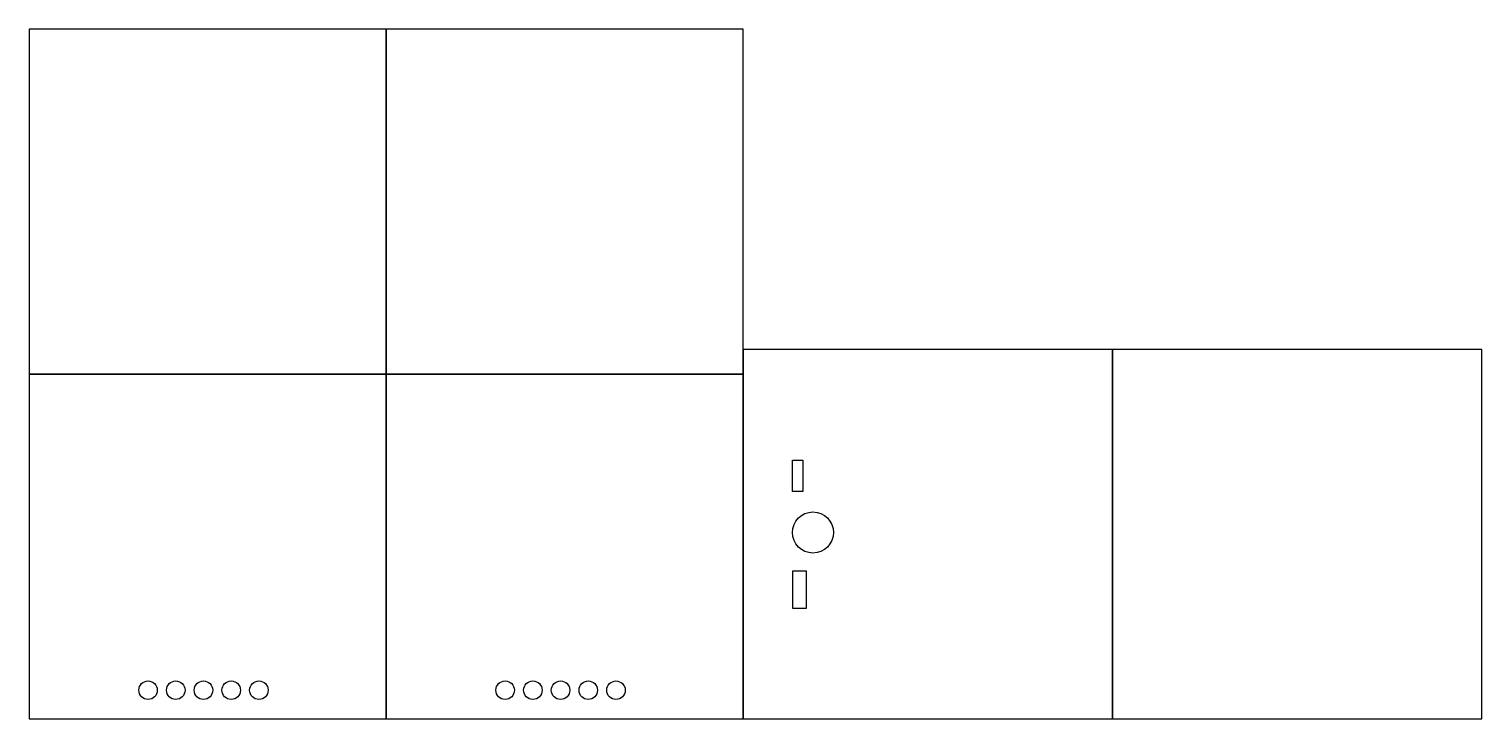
# Model space of a CAD drawing. Header units: millimetres. Extents: x 0 to 354, y 0 to 168.
import ezdxf

# ---------------------------------------------------------------- set-up
doc = ezdxf.new("R2010")
doc.units = ezdxf.units.MM

# ---------------------------------------------------------------- blocks, each defined once
blk = doc.blocks.new('*U9')
blk.add_circle((0, 0), 2.25)
blk = doc.blocks.new('*U10')
at = {"color": 0, "linetype": 'ByBlock', "lineweight": -2, "transparency": 16777216}
for p in [(0, 0), (6.75, 0), (13.5, 0), (20.25, 0), (27, 0)]:
    blk.add_blockref('*U9', p, dxfattribs=at)
blk = doc.blocks.new('*U11')
blk.add_circle((0, 0), 2.25)
blk = doc.blocks.new('*U12')
at = {"color": 0, "linetype": 'ByBlock', "lineweight": -2, "transparency": 16777216}
for p in [(0, 0), (6.75, 0), (13.5, 0), (20.25, 0), (27, 0)]:
    blk.add_blockref('*U11', p, dxfattribs=at)

msp = doc.modelspace()

# ---------------------------------------------------------------- linework, layer by layer
for points in [[(0, 84), (87, 84), (87, 168), (0, 168)], [(87, 84), (174, 84), (174, 168), (87, 168)], [(174, 0), (264, 0), (264, 90), (174, 90)], [(264, 0), (354, 0), (354, 90), (264, 90)], [(0, 0), (87, 0), (87, 84), (0, 84)], [(87, 0), (174, 0), (174, 84), (87, 84)], [(186, 63), (188.5, 63), (188.5, 55.4), (186, 55.4)], [(186, 27), (189.4, 27), (189.4, 36), (186, 36)]]:
    msp.add_lwpolyline(points, close=True)
msp.add_circle((191, 45.4), 5)

# ---------------------------------------------------------------- block references
for name, p in [('*U10', (29, 7)), ('*U12', (116, 7))]:
    msp.add_blockref(name, p)

doc.saveas('drawing.dxf')
